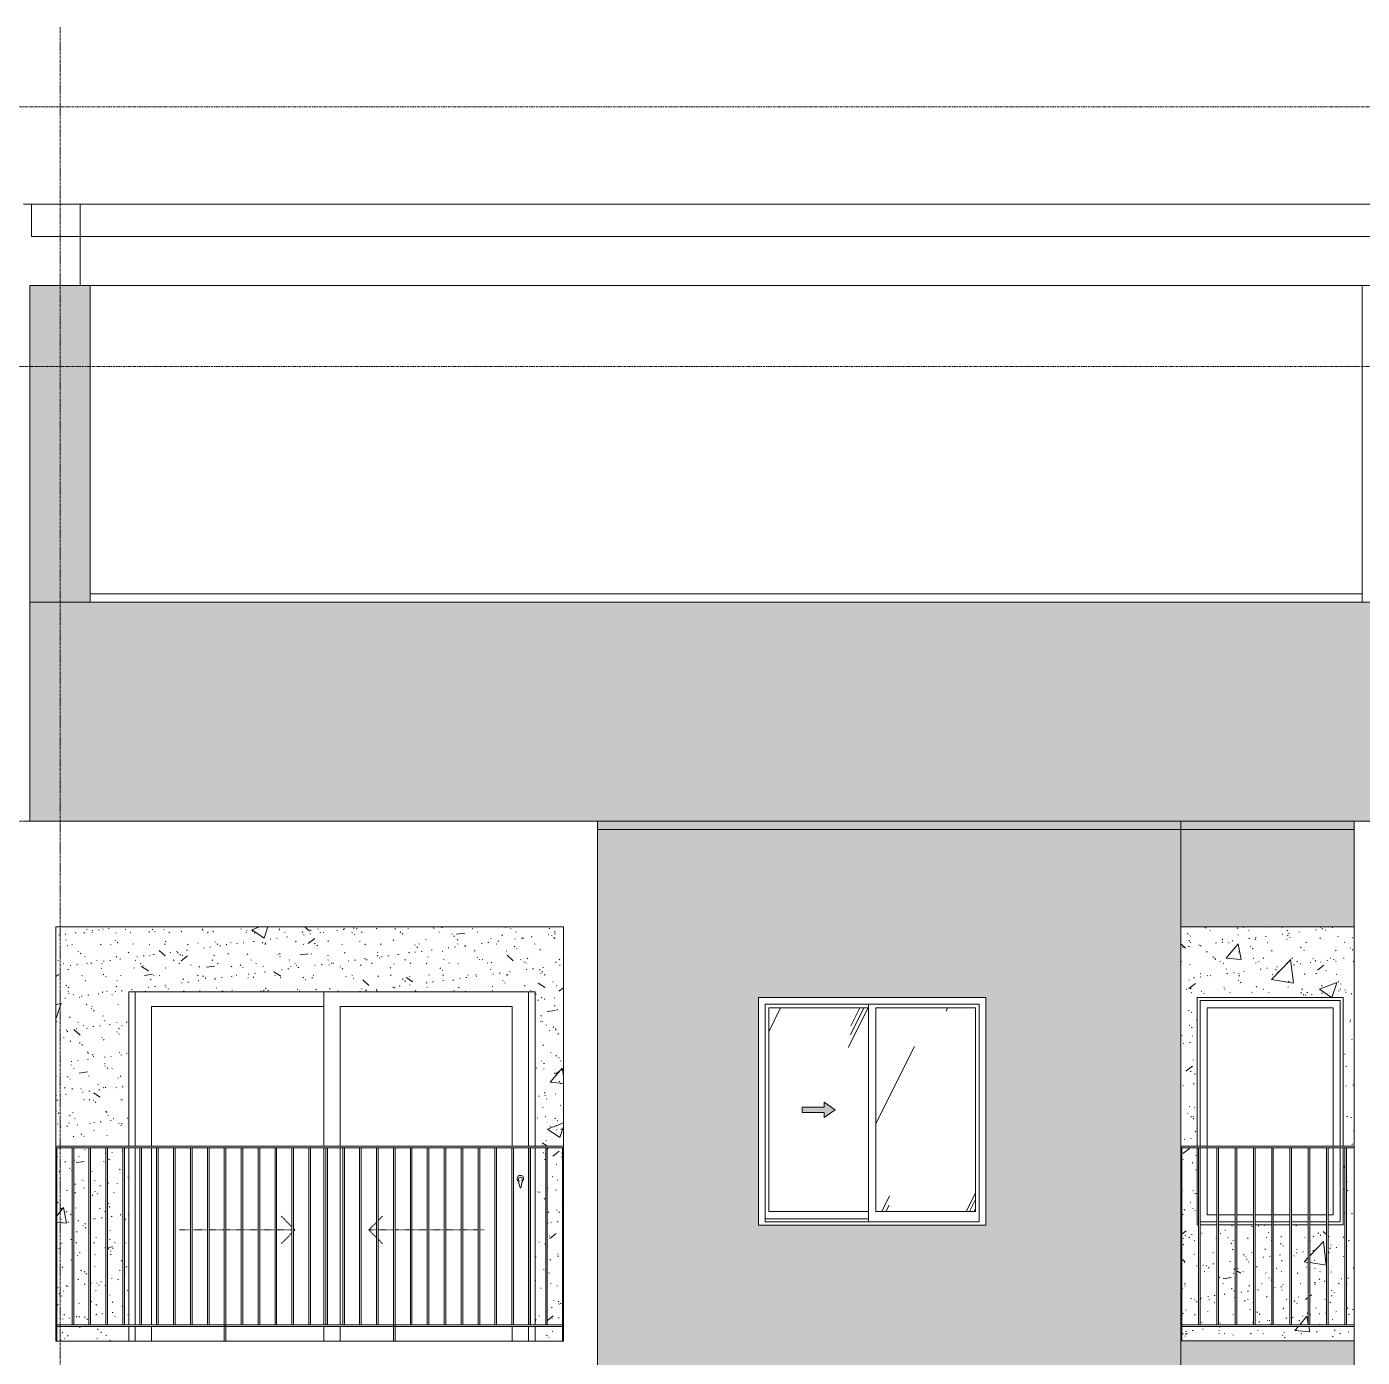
# Model space of a CAD drawing. Header units: millimetres. Extents: x 1240 to 198004, y -7796 to 35300.
# Drawn here: x 53332 to 61552, y 26100 to 34292 of the extents above; entities that cross this region are included whole.
import ezdxf

# ---------------------------------------------------------------- set-up
doc = ezdxf.new("R2010")
doc.units = ezdxf.units.MM
for name, pattern in [('1 NÉT CALL OUT', [6, 3, -3]), ('Centre', [31.75, 6.35, -4.7625, 15.875, -4.7625]), ('Dash', [6, 3, -3]), ('Grid Line', [22.225, 12.7, -3.175, 3.175, -3.175])]:
    doc.linetypes.add(name, pattern=pattern)
for name, color, linetype, lineweight in [('0-1', 7, 'Continuous', 5), ('A-DETL-GENF', 92, 'Continuous', 9), ('A-DETL-GENF-2', 92, '1 NÉT CALL OUT', 9), ('A-DOOR', 31, 'Continuous', 9), ('A-DOOR-FRAM', 31, 'Continuous', 9), ('A-DOOR-HDLN', 31, 'Dash', 18), ('A-FLOR-2', 7, 'Continuous', 9), ('A-FLOR-HRAL', 11, 'Continuous', 9), ('A-FLOR-HRAL-1', 253, 'Continuous', 9), ('A-FLOR-LEVL-2', 51, 'Centre', 9), ('A-GLAZ', 151, 'Continuous', 9), ('A-GLAZ-1', 7, 'Continuous', 9), ('A-GLAZ-3', 7, '1 NÉT CALL OUT', 9), ('A-WALL', 113, 'Continuous', 9), ('A-WALL-PATT-2', 9, 'Continuous', 9), ('A-WALL-PATT-3', 111, 'Continuous', 5), ('A-WALL-PATT-4', 111, 'Continuous', 9), ('I-WALL', 2, 'Continuous', 9), ('I-WALL-1', 7, 'Continuous', 9), ('S-BEAM-3', 7, 'Continuous', 9), ('S-COLS-1', 7, 'Continuous', 9), ('S-GRID-1', 1, 'Grid Line', 9)]:
    doc.layers.add(name, color=color, linetype=linetype, lineweight=lineweight)
pattern_1 = [(50, (377.7, 0), (1093.104, -95.634), [114.3, -1257.3]), (355, (377.7, 0), (-211.457, 1146.34), [91.44, -1005.84]), (100.451, (468.8, -8), (881.656, 1050.7), [97.14, -1068.54]), (46.184, (377.7, 304.8), (1626.475, -252.257), [171.45, -1885.95]), (96.636, (513.3, 283.8), (1424.416, 1484.565), [145.71, -1602.81]), (351.184, (377.7, 304.8), (1424.43, 1484.55), [137.16, -1508.76]), (21, (530.1, 228.6), (909.686, -613.591), [114.3, -1257.3]), (326, (530.1, 228.6), (370.812, 1105.129), [91.44, -1005.84]), (71.451, (606, 177.5), (1280.503, 491.528), [97.14, -1068.54]), (37.5, (377.74, 0), (18.5313, 507.3303), [50.292, -943.356, 50.292, -970.788, -1009.65]), (37.5, (377.74, 0), (18.5313, 507.3303), [-2014.728, 50.292, -959.358]), (7.5, (377.74, 0), (400.9178, 601.0836), [50.292, -531.876, 50.292, -920.496, -384.81]), (7.5, (377.74, 0), (400.9178, 601.0836), [-1552.956, 50.292, -334.518]), (327.5, (37.9, 0), (813.5452, -34.3737), [50.292, -330.708, 50.292, -1138.428, -1577.34]), (327.5, (37.9, 0), (813.5452, -34.3737), [-1569.72, 50.292, -1527.048]), (317.5, (-114.5, 0), (888.7755, 152.56), [50.292, -445.008, 50.292, -739.14, -1120.14]), (317.5, (-114.5, 0), (888.7755, 152.56), [-1284.732, 50.292, -1069.848])]
pattern_2 = [(37.5, (377.74, 0), (-4.79953, 146.8239), [5.029, -110.795, 5.029, -124.511, -123.825]), (37.5, (377.74, 0), (-4.79953, 146.8239), [-245.364, 5.029, -118.796]), (7.5, (377.74, 0), (134.85743, 215.0472), [5.029, -57.455, 5.029, -99.365, -40.005]), (7.5, (377.74, 0), (134.85743, 215.0472), [-166.878, 5.029, -34.976]), (327.5, (284.02, 0), (237.29776, 0.4316), [5.029, -33.071, 5.029, -132.131, -179.07]), (327.5, (284.02, 0), (237.29776, 0.4316), [-175.26, 5.029, -174.041]), (317.5, (284.02, 0), (229.06706, 66.8792), [5.029, -14.021, 5.029, -84.887, -102.87]), (317.5, (284.02, 0), (229.06706, 66.8792), [-108.966, 5.029, -97.841])]
pattern_3 = [(63.435, (2168, 104.33), (-0.001, 1524.001), [532.463, -2875.304]), (63.435, (644, 104.33), (-0.0014, 1524.001), [532.463, -2875.304]), (63.435, (2897.55, 398.8), (-0.001, 1524.001), [532.463, -2875.304]), (63.435, (1373.55, 398.8), (-0.001, 1524.001), [532.463, -2875.304]), (63.435, (2787.1, 294.83), (-0.001, 1524.001), [532.463, -2875.304]), (63.435, (1263.1, 294.83), (-0.0014, 1524.001), [532.463, -2875.304]), (63.435, (2674.6, 890.1), (-0.001, 1524.001), [258.802, -3148.965]), (63.435, (1150.6, 890.1), (-0.001, 1524.001), [258.802, -3148.965]), (63.435, (2600.96, 797.95), (-0.001, 1524.001), [532.463, -2875.304]), (63.435, (1076.96, 797.95), (-0.001, 1524.001), [532.463, -2875.304]), (63.435, (2613.95, 864.1), (-0.001, 1524.001), [532.463, -2875.304]), (63.435, (1089.95, 864.1), (-0.001, 1524.001), [532.463, -2875.304]), (63.435, (1999.1, 573.94), (-0.001, 1524.001), [532.463, -2875.304]), (63.435, (475.1, 573.94), (-0.0014, 1524.001), [532.463, -2875.304]), (63.435, (2012.1, 651.9), (-0.001, 1524.001), [532.463, -2875.304]), (63.435, (488.1, 651.9), (-0.0014, 1524.001), [532.463, -2875.304]), (63.435, (2015.6, 708.1), (-0.001, 1524.001), [532.463, -2875.304]), (63.435, (491.6, 708.1), (-0.0014, 1524.001), [532.463, -2875.304])]

# ---------------------------------------------------------------- blocks, each defined once
blk = doc.blocks.new('NCV_TKTC_KET CAU_rvt-1-TKCS_MẶT ĐỨNG NỘI KHU 1')
at = {"layer": 'A-FLOR-2'}
for p, q in [((53361.9, 33200), (53361.9, 33000)), ((53361.9, 33200), (69761.8, 33200)), ((69761.8, 33000), (53361.9, 33000))]:
    blk.add_line(p, q, dxfattribs=at)
at = {"layer": 'S-BEAM-3'}
for p, q in [((53661.9, 33200), (61561.9, 33200)), ((53661.9, 33200), (53661.9, 32700)), ((53721.9, 32700), (61551.9, 32700))]:
    blk.add_line(p, q, dxfattribs=at)
at = {"layer": 'S-COLS-1'}
for p, q in [((53661.9, 33200), (53311.9, 33200)), ((53661.9, 32700), (53661.9, 33200))]:
    blk.add_line(p, q, dxfattribs=at)
blk = doc.blocks.new('M_Fixed - 900 x 1400-901191-TKCS_MẶT ĐỨNG NỘI KHU 1')
at = {"layer": 'A-GLAZ-1'}
for p, q in [((68756, 7896), (69618, 7896)), ((68756, 7000), (68756, 7896)), ((69618, 7896), (69618, 7000)), ((68800, 7852), (69574, 7852)), ((68800, 7000), (68800, 7852)), ((69574, 7852), (69574, 7000)), ((68800, 6578), (68800, 6990)), ((69574, 6990), (69574, 6578)), ((69618, 6990), (69618, 6534)), ((68859, 6578), (68800, 6578)), ((68971.5, 6578), (68869, 6578)), ((69084, 6578), (68981.5, 6578)), ((69196.5, 6578), (69094, 6578)), ((69309, 6578), (69206.5, 6578)), ((69421.5, 6578), (69319, 6578)), ((69534, 6578), (69431.5, 6578)), ((69574, 6578), (69544, 6578)), ((68859, 6534), (68756.5, 6534)), ((68971.5, 6534), (68869, 6534)), ((69084, 6534), (68981.5, 6534)), ((69196.5, 6534), (69094, 6534)), ((69309, 6534), (69206.5, 6534)), ((69421.5, 6534), (69319, 6534)), ((69534, 6534), (69431.5, 6534)), ((69618, 6534), (69544, 6534))]:
    blk.add_line(p, q, dxfattribs=at)
blk = doc.blocks.new('Railing - 10mm-901206-TKCS_MẶT ĐỨNG NỘI KHU 1')
at = {"layer": 'A-FLOR-HRAL-1'}
for p, q in [((68746.5, 5900), (68746.5, 6990)), ((68756.5, 5900), (68756.5, 6990))]:
    blk.add_line(p, q, dxfattribs=at)
blk = doc.blocks.new('Railing - 50 x 10mm-V11-TKCS_MẶT ĐỨNG NỘI KHU 1')
at = {"layer": 'A-FLOR-HRAL-1'}
for p in [(60434.9, 6990), (60441.9, 5801.2)]:
    blk.add_line(p, (60441.9, 6990), dxfattribs=at)
blk = doc.blocks.new('Railing - Railing-V156-TKCS_MẶT ĐỨNG NỘI KHU 1')
at = {"layer": 'A-FLOR-HRAL-1'}
for p, q in [((60436.9, 12690), (60436.9, 12700)), ((60436.9, 12700), (61501.9, 12700)), ((61501.9, 12690), (60436.9, 12690))]:
    blk.add_line(p, q, dxfattribs=at)
for name, p in [('Railing - 50 x 10mm-V11-TKCS_MẶT ĐỨNG NỘI KHU 1', (0, 6800)), ('Railing - 10mm-901206-TKCS_MẶT ĐỨNG NỘI KHU 1', (-8202.1, 6800)), ('Railing - 10mm-901206-TKCS_MẶT ĐỨNG NỘI KHU 1', (-8089.6, 6800)), ('Railing - 10mm-901206-TKCS_MẶT ĐỨNG NỘI KHU 1', (-7977.1, 6800)), ('Railing - 10mm-901206-TKCS_MẶT ĐỨNG NỘI KHU 1', (-7864.6, 6800)), ('Railing - 10mm-901206-TKCS_MẶT ĐỨNG NỘI KHU 1', (-7752.1, 6800)), ('Railing - 10mm-901206-TKCS_MẶT ĐỨNG NỘI KHU 1', (-7639.6, 6800)), ('Railing - 10mm-901206-TKCS_MẶT ĐỨNG NỘI KHU 1', (-7527.1, 6800)), ('Railing - 10mm-901206-TKCS_MẶT ĐỨNG NỘI KHU 1', (-7414.6, 6800)), ('Railing - 10mm-901206-TKCS_MẶT ĐỨNG NỘI KHU 1', (-7302.1, 6800))]:
    blk.add_blockref(name, p)
blk = doc.blocks.new('Top Rail Type - Top Rail_Internal_-883276-TKCS_MẶT ĐỨNG NỘI KHU 1')
at = {"layer": 'A-FLOR-HRAL-1'}
for p, q in [((60436.9, 6990), (60436.9, 7000)), ((61501.9, 7000), (60436.9, 7000)), ((60436.9, 6990), (61501.9, 6990))]:
    blk.add_line(p, q, dxfattribs=at)
blk = doc.blocks.new('NCV_TKTC_TANG 6 - 8_rvt-2-TKCS_MẶT ĐỨNG NỘI KHU 1')
at = {"layer": 'A-WALL-PATT-2'}
h = blk.add_hatch(dxfattribs=at)
h.set_pattern_fill('FP_5', color=256, style=0, pattern_type=2)
h.set_pattern_definition(pattern_1)
h.paths.add_polyline_path([(56609.6, 26200), (56630.3, 26200), (56630.3, 26290), (56460.3, 26290), (56460.3, 26200)])
h.paths.add_polyline_path([(53960.3, 26200), (53960.3, 26290), (53516.9, 26290), (53516.9, 26200), (53567.6, 26200)])
h.paths.add_polyline_path([(53829.3, 26300), (53923.4, 26300), (53923.4, 27390), (53829.3, 27390), (53829.3, 26376.1)])
h.paths.add_polyline_path([(53933.4, 26300), (53960.3, 26300), (53960.3, 27390), (53933.4, 27390), (53933.4, 26376.1)])
h.paths.add_polyline_path([(56536.2, 26300), (56630.3, 26300), (56630.3, 27390), (56536.2, 27390), (56536.2, 26376.1)])
h.paths.add_polyline_path([(56526.2, 26300), (56526.2, 27390), (56460.3, 27390), (56460.3, 26300)])
h.paths.add_polyline_path([(53725.2, 26300), (53819.3, 26300), (53819.3, 27390), (53725.2, 27390), (53725.2, 26376.1)])
h.paths.add_polyline_path([(53715.2, 26300), (53715.2, 27390), (53621, 27390), (53621, 26300)])
h.paths.add_polyline_path([(53611, 26300), (53611, 27390), (53516.9, 27390), (53516.9, 26300), (53585.9, 26300)])
h.paths.add_polyline_path([(56530.2, 27400), (56635.3, 27400), (56635.3, 28750), (53511.9, 28750), (53511.9, 27400), (53960.3, 27400), (53960.3, 28350), (56460.3, 28350), (56460.3, 27400), (56526.3, 27400)])
h = blk.add_hatch(dxfattribs=at)
h.set_pattern_fill('FP_4', color=256, style=0, pattern_type=2)
h.set_pattern_definition(pattern_2)
h.paths.add_polyline_path([(56609.6, 26200), (56630.3, 26200), (56630.3, 26290), (56460.3, 26290), (56460.3, 26200)])
h.paths.add_polyline_path([(53960.3, 26200), (53960.3, 26290), (53516.9, 26290), (53516.9, 26200), (53567.6, 26200)])
h.paths.add_polyline_path([(53829.3, 26300), (53923.4, 26300), (53923.4, 27390), (53829.3, 27390), (53829.3, 26376.1)])
h.paths.add_polyline_path([(53933.4, 26300), (53960.3, 26300), (53960.3, 27390), (53933.4, 27390), (53933.4, 26376.1)])
h.paths.add_polyline_path([(56536.2, 26300), (56630.3, 26300), (56630.3, 27390), (56536.2, 27390), (56536.2, 26376.1)])
h.paths.add_polyline_path([(56526.2, 26300), (56526.2, 27390), (56460.3, 27390), (56460.3, 26300)])
h.paths.add_polyline_path([(53725.2, 26300), (53819.3, 26300), (53819.3, 27390), (53725.2, 27390), (53725.2, 26376.1)])
h.paths.add_polyline_path([(53715.2, 26300), (53715.2, 27390), (53621, 27390), (53621, 26300)])
h.paths.add_polyline_path([(53611, 26300), (53611, 27390), (53516.9, 27390), (53516.9, 26300), (53585.9, 26300)])
h.paths.add_polyline_path([(56530.2, 27400), (56635.3, 27400), (56635.3, 28750), (53511.9, 28750), (53511.9, 27400), (53960.3, 27400), (53960.3, 28350), (56460.3, 28350), (56460.3, 27400), (56526.3, 27400)])
h = blk.add_hatch(dxfattribs=at)
h.set_pattern_fill('FP_5', color=256, style=0, pattern_type=2)
h.set_pattern_definition(pattern_1)
h.paths.add_polyline_path([(60441.9, 26201.2), (61501.9, 26201.2), (61501.9, 26290), (60441.9, 26290)])
h.paths.add_polyline_path([(60656.9, 26300), (60656.9, 26915), (60554.4, 26915), (60554.4, 26300), (60621.7, 26300)])
h.paths.add_polyline_path([(60666.9, 26300), (60769.4, 26300), (60769.4, 26915), (60666.9, 26915), (60666.9, 26376.1)])
h.paths.add_polyline_path([(60779.4, 26300), (60881.9, 26300), (60881.9, 26915), (60779.4, 26915), (60779.4, 26376.1)])
h.paths.add_polyline_path([(60891.9, 26300), (60994.4, 26300), (60994.4, 26915), (60891.9, 26915), (60891.9, 26376.1)])
h.paths.add_polyline_path([(61004.4, 26300), (61106.9, 26300), (61106.9, 26915), (61004.4, 26915), (61004.4, 26376.1)])
h.paths.add_polyline_path([(61116.9, 26300), (61219.4, 26300), (61219.4, 26915), (61116.9, 26915), (61116.9, 26376.1)])
h.paths.add_polyline_path([(61229.4, 26300), (61331.9, 26300), (61331.9, 26915), (61229.4, 26915), (61229.4, 26301.3)])
h.paths.add_polyline_path([(60544.4, 26300), (60544.4, 26915), (60534.9, 26915), (60534.9, 27390), (60441.9, 27390), (60441.9, 26300)])
h.paths.add_polyline_path([(61454.4, 26300), (61501.9, 26300), (61501.9, 27390), (61454.4, 27390), (61454.4, 26376.1)])
h.paths.add_polyline_path([(61444.4, 26300), (61444.4, 27390), (61434.9, 27390), (61434.9, 26915), (61341.9, 26915), (61341.9, 26300)])
h.paths.add_polyline_path([(60436.9, 27390), (60436.9, 27400), (60534.9, 27400), (60534.9, 28315), (61434.9, 28315), (61434.9, 27400), (61501.9, 27400), (61501.9, 28750), (60434.9, 28750), (60434.9, 27390)])
h = blk.add_hatch(dxfattribs=at)
h.set_pattern_fill('FP_4', color=256, style=0, pattern_type=2)
h.set_pattern_definition(pattern_2)
h.paths.add_polyline_path([(60441.9, 26201.2), (61501.9, 26201.2), (61501.9, 26290), (60441.9, 26290)])
h.paths.add_polyline_path([(60656.9, 26300), (60656.9, 26915), (60554.4, 26915), (60554.4, 26300), (60621.7, 26300)])
h.paths.add_polyline_path([(60666.9, 26300), (60769.4, 26300), (60769.4, 26915), (60666.9, 26915), (60666.9, 26376.1)])
h.paths.add_polyline_path([(60779.4, 26300), (60881.9, 26300), (60881.9, 26915), (60779.4, 26915), (60779.4, 26376.1)])
h.paths.add_polyline_path([(60891.9, 26300), (60994.4, 26300), (60994.4, 26915), (60891.9, 26915), (60891.9, 26376.1)])
h.paths.add_polyline_path([(61004.4, 26300), (61106.9, 26300), (61106.9, 26915), (61004.4, 26915), (61004.4, 26376.1)])
h.paths.add_polyline_path([(61116.9, 26300), (61219.4, 26300), (61219.4, 26915), (61116.9, 26915), (61116.9, 26376.1)])
h.paths.add_polyline_path([(61229.4, 26300), (61331.9, 26300), (61331.9, 26915), (61229.4, 26915), (61229.4, 26301.3)])
h.paths.add_polyline_path([(60544.4, 26300), (60544.4, 26915), (60534.9, 26915), (60534.9, 27390), (60441.9, 27390), (60441.9, 26300)])
h.paths.add_polyline_path([(61454.4, 26300), (61501.9, 26300), (61501.9, 27390), (61454.4, 27390), (61454.4, 26376.1)])
h.paths.add_polyline_path([(61444.4, 26300), (61444.4, 27390), (61434.9, 27390), (61434.9, 26915), (61341.9, 26915), (61341.9, 26300)])
h.paths.add_polyline_path([(60436.9, 27390), (60436.9, 27400), (60534.9, 27400), (60534.9, 28315), (61434.9, 28315), (61434.9, 27400), (61501.9, 27400), (61501.9, 28750), (60434.9, 28750), (60434.9, 27390)])
at = {"layer": 'I-WALL-1'}
for p, q in [((53960.3, 27400), (53960.3, 28350)), ((53960.3, 28350), (56460.3, 28350)), ((56460.3, 28350), (56460.3, 27400)), ((60534.9, 27400), (60534.9, 28315)), ((60534.9, 28315), (61434.9, 28315)), ((61434.9, 28315), (61434.9, 27400)), ((53960.3, 26300), (53960.3, 27390)), ((56460.3, 27390), (56460.3, 26300)), ((60534.9, 26915), (60534.9, 27390)), ((61434.9, 27390), (61434.9, 26915)), ((60544.4, 26915), (60534.9, 26915)), ((60656.9, 26915), (60554.4, 26915)), ((60769.4, 26915), (60666.9, 26915)), ((60881.9, 26915), (60779.4, 26915)), ((60994.4, 26915), (60891.9, 26915)), ((61106.9, 26915), (61004.4, 26915)), ((61219.4, 26915), (61116.9, 26915)), ((61331.9, 26915), (61229.4, 26915)), ((61434.9, 26915), (61341.9, 26915)), ((53960.3, 26200), (53960.3, 26290)), ((56460.3, 26290), (56460.3, 26200))]:
    blk.add_line(p, q, dxfattribs=at)
at = {"layer": 'A-FLOR-HRAL'}
for name, p in [('Railing - Railing-V156-TKCS_MẶT ĐỨNG NỘI KHU 1', (0, 13600)), ('Top Rail Type - Top Rail_Internal_-883276-TKCS_MẶT ĐỨNG NỘI KHU 1', (0, 20400))]:
    blk.add_blockref(name, p, dxfattribs=at)
at = {"layer": 'A-GLAZ'}
blk.add_blockref('M_Fixed - 900 x 1400-901191-TKCS_MẶT ĐỨNG NỘI KHU 1', (-8202.1, 20400), dxfattribs=at)
blk = doc.blocks.new('1_FAMILY RVT - W01-WxH 1400x1400xmm-V249-TKCS_MẶT ĐỨNG NỘI KHU 1')
at = {"layer": 'A-DETL-GENF-2'}
blk.add_hatch(color=256, dxfattribs=at).paths.add_polyline_path([(58239.8, 27576.5), (58307.5, 27623.9), (58239.8, 27671.4), (58239.8, 27640.9), (58104.3, 27640.9), (58104.3, 27607), (58239.8, 27607)])
at = {"layer": 'A-GLAZ'}
h = blk.add_hatch(dxfattribs=at)
h.set_pattern_fill('FP_7', color=256, style=0, pattern_type=2)
h.set_pattern_definition(pattern_3)
h.paths.add_polyline_path([(57898.8, 26997), (58513.1, 26997), (58513.1, 28250.9), (57898.8, 28250.9), (57898.8, 27611.2)])
h.paths.add_polyline_path([(58239.8, 27576.5), (58239.8, 27607), (58104.3, 27607), (58104.3, 27640.9), (58239.8, 27640.9), (58239.8, 27671.4), (58307.5, 27623.9), (58283.4, 27607)])
h = blk.add_hatch(dxfattribs=at)
h.set_pattern_fill('FP_7', color=256, style=0, pattern_type=2)
h.set_pattern_definition(pattern_3)
h.paths.add_polyline_path([(58557.5, 26997), (59171.8, 26997), (59171.8, 28250.9), (58557.5, 28250.9), (58557.5, 27874.5)])
at = {"layer": 'A-DETL-GENF'}
for p, q in [((58104.3, 27640.9), (58104.3, 27607)), ((58104.3, 27640.9), (58239.8, 27640.9)), ((58239.8, 27640.9), (58104.3, 27640.9)), ((58104.3, 27640.9), (58104.3, 27607)), ((58239.8, 27671.4), (58239.8, 27640.9)), ((58307.5, 27623.9), (58239.8, 27671.4)), ((58307.5, 27623.9), (58239.8, 27671.4)), ((58239.8, 27671.4), (58239.8, 27640.9)), ((58307.5, 27623.9), (58239.8, 27576.5)), ((58239.8, 27576.5), (58307.5, 27623.9)), ((58104.3, 27607), (58239.8, 27607)), ((58104.3, 27607), (58239.8, 27607)), ((58239.8, 27607), (58239.8, 27576.5)), ((58239.8, 27607), (58239.8, 27576.5))]:
    blk.add_line(p, q, dxfattribs=at)
at = {"layer": 'A-GLAZ'}
for p, q in [((59235.3, 28314.4), (57835.3, 28314.4)), ((57835.3, 28314.4), (57835.3, 26914.4)), ((59235.3, 28314.4), (59235.3, 26914.4)), ((57876.2, 28273.5), (59194.4, 28273.5)), ((57876.2, 26933.5), (57876.2, 28273.5)), ((57898.8, 28250.9), (57898.8, 26997)), ((58513.1, 28250.9), (57898.8, 28250.9)), ((58513.1, 28273.5), (58513.1, 26933.5)), ((58557.5, 26997), (58557.5, 28250.9)), ((58557.5, 28250.9), (59171.8, 28250.9)), ((59171.8, 28250.9), (59171.8, 26997)), ((59194.4, 26933.5), (59194.4, 28273.5)), ((57898.8, 26997), (58513.1, 26997)), ((59171.8, 26997), (58557.5, 26997)), ((59235.3, 26914.4), (57835.3, 26914.4)), ((58513.1, 26952.5), (57876.2, 26952.5)), ((58513.1, 26952.5), (57876.2, 26952.5)), ((59194.4, 26933.5), (57876.2, 26933.5))]:
    blk.add_line(p, q, dxfattribs=at)
blk = doc.blocks.new('DEG_02-DEG_03 - DEG_02-2500x2400mm-CỬA ĐI 02 CÁNH TRƯỢT-625766-TKCS_MẶT ĐỨNG NỘI KHU 1')
at = {"layer": 'A-DOOR'}
for p, q in [((55160.3, 10400), (55160.3, 11350)), ((56420.3, 11350), (56420.3, 10400)), ((54100.3, 11260), (54100.3, 10400)), ((54100.3, 11260), (55160.3, 11260)), ((55260.3, 11260), (55260.3, 10400)), ((55260.3, 11260), (56320.3, 11260)), ((56320.3, 10400), (56320.3, 11260)), ((54100.3, 10390), (54100.3, 9300)), ((55160.3, 9300), (55160.3, 10390)), ((55260.3, 10390), (55260.3, 9300)), ((56420.3, 10390), (56420.3, 9300)), ((54100.3, 9290), (54100.3, 9200)), ((55160.3, 9200), (55160.3, 9290)), ((55260.3, 9290), (55260.3, 9200)), ((56320.3, 9200), (56320.3, 9290)), ((56420.3, 9290), (56420.3, 9200))]:
    blk.add_line(p, q, dxfattribs=at)
at = {"layer": 'A-DOOR', "flags": 128}
blk.add_lwpolyline([(56371.8, 10208.7), (56371.8, 10208.7), (56371.8, 10208.7), (56371.8, 10208.7), (56371.8, 10208.7), (56371.8, 10208.7), (56371.8, 10208.7), (56371.7, 10208.7), (56371.7, 10208.7), (56371.7, 10208.7), (56371.7, 10208.7), (56371.6, 10208.7), (56371.6, 10208.7), (56371.6, 10208.7), (56371.5, 10208.7), (56371.5, 10208.7), (56371.5, 10208.7), (56371.4, 10208.7), (56371.4, 10208.7), (56371.4, 10208.7), (56371.3, 10208.7), (56371.3, 10208.7), (56371.2, 10208.7), (56371.2, 10208.7), (56371.1, 10208.7), (56371.1, 10208.7), (56371, 10208.7), (56371, 10208.7), (56370.9, 10208.7), (56370.9, 10208.7), (56370.8, 10208.7), (56370.7, 10208.7), (56370.7, 10208.7), (56370.6, 10208.7), (56370.6, 10208.7), (56370.5, 10208.7), (56370.4, 10208.7), (56370.4, 10208.7), (56370.3, 10208.7), (56370.3, 10208.7), (56370.2, 10208.7), (56370.1, 10208.7), (56370.1, 10208.7), (56370, 10208.7), (56370, 10208.7), (56369.9, 10208.7), (56369.9, 10208.7), (56369.8, 10208.7), (56369.7, 10208.7), (56369.7, 10208.7), (56369.6, 10208.7), (56369.6, 10208.7), (56369.5, 10208.7), (56369.5, 10208.7), (56369.4, 10208.7), (56369.4, 10208.7), (56369.3, 10208.7), (56369.3, 10208.7), (56369.2, 10208.7), (56369.2, 10208.7), (56369.2, 10208.7), (56369.1, 10208.7), (56369.1, 10208.7), (56369.1, 10208.7), (56369, 10208.7), (56369, 10208.7), (56369, 10208.7), (56368.9, 10208.7), (56368.9, 10208.7), (56368.9, 10208.7), (56368.9, 10208.7), (56368.9, 10208.7), (56368.8, 10208.7), (56368.8, 10208.7), (56368.8, 10208.7), (56368.8, 10208.7), (56368.8, 10208.7)], dxfattribs=at)
at = {"layer": 'A-DOOR'}
for centre, radius, start, end in [((56370.3, 10200), 20, 0, 180), ((56370.3, 10200), 20, 180, 240), ((56368.8, 10199.2), 9.45, 90, 180), ((56524.1, 10199.2), 164.8, 180, 199.13397), ((56371.8, 10199.2), 9.45, 0, 90), ((56216.5, 10199.2), 164.8, 340.86603, 0), ((56370.3, 10200), 20, 300, 0), ((56370.7, 10146), 2.34, 199.13397, 261.03098), ((56369.9, 10146), 2.34, 278.96902, 340.86603)]:
    blk.add_arc(centre, radius, start, end, dxfattribs=at)
at = {"layer": 'A-DOOR-FRAM'}
for p, q in [((54000.3, 10400), (54000.3, 11350)), ((56420.3, 10400), (56420.3, 11350)), ((54000.3, 9300), (54000.3, 10390)), ((56420.3, 9300), (56420.3, 10390)), ((54000.3, 9200), (54000.3, 9290)), ((56420.3, 9200), (56420.3, 9290))]:
    blk.add_line(p, q, dxfattribs=at)
at = {"layer": 'A-DOOR-HDLN'}
for p, q in [((54964.5, 9902.8), (54898.2, 9969.1)), ((55495.1, 9941.7), (55522.4, 9969.1)), ((54273.1, 9884.2), (54339.8, 9884.2)), ((54349.8, 9884.2), (54443.9, 9884.2)), ((54453.9, 9884.2), (54548.1, 9884.2)), ((54558.1, 9884.2), (54652.2, 9884.2)), ((54662.2, 9884.2), (54756.3, 9884.2)), ((54766.3, 9884.2), (54860.4, 9884.2)), ((54870.4, 9884.2), (54964.5, 9884.2)), ((54964.5, 9865.7), (54898.2, 9799.4)), ((54983.1, 9884.2), (54974.5, 9892.8)), ((54983.1, 9884.2), (54974.5, 9875.7)), ((54974.5, 9884.2), (54983.1, 9884.2)), ((55437.6, 9884.2), (55485.1, 9931.7)), ((55437.6, 9884.2), (55485.1, 9836.7)), ((55485.1, 9884.2), (55437.6, 9884.2)), ((55589.2, 9884.2), (55495.1, 9884.2)), ((55693.3, 9884.2), (55599.2, 9884.2)), ((55797.4, 9884.2), (55703.3, 9884.2)), ((55901.5, 9884.2), (55807.4, 9884.2)), ((56005.6, 9884.2), (55911.5, 9884.2)), ((56109.7, 9884.2), (56015.6, 9884.2)), ((56147.6, 9884.2), (56119.7, 9884.2)), ((55495.1, 9826.7), (55522.4, 9799.4))]:
    blk.add_line(p, q, dxfattribs=at)
blk = doc.blocks.new('Railing - 10mm-1251313-TKCS_MẶT ĐỨNG NỘI KHU 1')
at = {"layer": 'A-FLOR-HRAL'}
for p, q in [((61811, 5900), (61811, 6990)), ((61821, 6990), (61821, 5900))]:
    blk.add_line(p, q, dxfattribs=at)
blk = doc.blocks.new('Railing - 50 x 10mm-1251315-TKCS_MẶT ĐỨNG NỘI KHU 1')
at = {"layer": 'A-FLOR-HRAL'}
for p, q in [((62758.1, 6990), (62748.1, 6990)), ((62748.1, 5800), (62748.1, 6990)), ((62758.1, 6990), (62758.1, 5800))]:
    blk.add_line(p, q, dxfattribs=at)
blk = doc.blocks.new('Railing - 50 x 10mm-1251311-TKCS_MẶT ĐỨNG NỘI KHU 1')
at = {"layer": 'A-FLOR-HRAL'}
for q in [(61711.9, 6990), (61716.9, 5800)]:
    blk.add_line((61716.9, 6990), q, dxfattribs=at)
blk = doc.blocks.new('Railing - 50 x 10mm-V221-TKCS_MẶT ĐỨNG NỘI KHU 1')
at = {"layer": 'A-FLOR-HRAL'}
for p in [(64835.3, 20590), (64830.3, 19399.7)]:
    blk.add_line(p, (64830.3, 20590), dxfattribs=at)
blk = doc.blocks.new('Railing - Railing-3828165-TKCS_MẶT ĐỨNG NỘI KHU 1')
at = {"layer": 'A-FLOR-HRAL'}
for p, q in [((53511.9, 26300), (56635.3, 26300)), ((53511.9, 26290), (56635.3, 26290))]:
    blk.add_line(p, q, dxfattribs=at)
for name, p in [('Railing - 50 x 10mm-1251311-TKCS_MẶT ĐỨNG NỘI KHU 1', (-8200, 20400)), ('Railing - 10mm-1251313-TKCS_MẶT ĐỨNG NỘI KHU 1', (-8200, 20400)), ('Railing - 10mm-1251313-TKCS_MẶT ĐỨNG NỘI KHU 1', (-8095.9, 20400)), ('Railing - 10mm-1251313-TKCS_MẶT ĐỨNG NỘI KHU 1', (-7991.8, 20400)), ('Railing - 10mm-1251313-TKCS_MẶT ĐỨNG NỘI KHU 1', (-7887.7, 20400)), ('Railing - 10mm-1251313-TKCS_MẶT ĐỨNG NỘI KHU 1', (-7783.6, 20400)), ('Railing - 10mm-1251313-TKCS_MẶT ĐỨNG NỘI KHU 1', (-7679.4, 20400)), ('Railing - 10mm-1251313-TKCS_MẶT ĐỨNG NỘI KHU 1', (-7575.3, 20400)), ('Railing - 10mm-1251313-TKCS_MẶT ĐỨNG NỘI KHU 1', (-7471.2, 20400)), ('Railing - 10mm-1251313-TKCS_MẶT ĐỨNG NỘI KHU 1', (-7367.1, 20400)), ('Railing - 50 x 10mm-1251315-TKCS_MẶT ĐỨNG NỘI KHU 1', (-8200, 20400)), ('Railing - 10mm-1251313-TKCS_MẶT ĐỨNG NỘI KHU 1', (-7158.9, 20400)), ('Railing - 10mm-1251313-TKCS_MẶT ĐỨNG NỘI KHU 1', (-7054.8, 20400)), ('Railing - 10mm-1251313-TKCS_MẶT ĐỨNG NỘI KHU 1', (-6950.7, 20400)), ('Railing - 10mm-1251313-TKCS_MẶT ĐỨNG NỘI KHU 1', (-6846.5, 20400)), ('Railing - 10mm-1251313-TKCS_MẶT ĐỨNG NỘI KHU 1', (-6742.4, 20400)), ('Railing - 10mm-1251313-TKCS_MẶT ĐỨNG NỘI KHU 1', (-6638.3, 20400)), ('Railing - 10mm-1251313-TKCS_MẶT ĐỨNG NỘI KHU 1', (-6534.2, 20400)), ('Railing - 10mm-1251313-TKCS_MẶT ĐỨNG NỘI KHU 1', (-6430.1, 20400)), ('Railing - 10mm-1251313-TKCS_MẶT ĐỨNG NỘI KHU 1', (-6326, 20400)), ('Railing - 50 x 10mm-1251315-TKCS_MẶT ĐỨNG NỘI KHU 1', (-7158.9, 20400)), ('Railing - 10mm-1251313-TKCS_MẶT ĐỨNG NỘI KHU 1', (-6117.8, 20400)), ('Railing - 10mm-1251313-TKCS_MẶT ĐỨNG NỘI KHU 1', (-6013.6, 20400)), ('Railing - 10mm-1251313-TKCS_MẶT ĐỨNG NỘI KHU 1', (-5909.5, 20400)), ('Railing - 10mm-1251313-TKCS_MẶT ĐỨNG NỘI KHU 1', (-5805.4, 20400)), ('Railing - 10mm-1251313-TKCS_MẶT ĐỨNG NỘI KHU 1', (-5701.3, 20400)), ('Railing - 10mm-1251313-TKCS_MẶT ĐỨNG NỘI KHU 1', (-5597.2, 20400)), ('Railing - 10mm-1251313-TKCS_MẶT ĐỨNG NỘI KHU 1', (-5493.1, 20400)), ('Railing - 10mm-1251313-TKCS_MẶT ĐỨNG NỘI KHU 1', (-5389, 20400)), ('Railing - 10mm-1251313-TKCS_MẶT ĐỨNG NỘI KHU 1', (-5284.9, 20400)), ('Railing - 50 x 10mm-V221-TKCS_MẶT ĐỨNG NỘI KHU 1', (-8200, 6800))]:
    blk.add_blockref(name, p)
blk = doc.blocks.new('Top Rail Type - Top Rail_Internal_-3828166-TKCS_MẶT ĐỨNG NỘI KHU 1')
at = {"layer": 'A-FLOR-HRAL'}
for p, q in [((56635.3, 27400), (53511.9, 27400)), ((53511.9, 27390), (56635.3, 27390))]:
    blk.add_line(p, q, dxfattribs=at)

msp = doc.modelspace()

# ---------------------------------------------------------------- hatches: boundary and pattern name
at = {"layer": 'A-WALL-PATT-3'}
for points in [[(53351.9, 30750), (53711.9, 30750), (53711.9, 32700), (53351.9, 32700), (53351.9, 31406.2)], [(53721.9, 30750), (53721.9, 32700), (53711.9, 32700), (53711.9, 30750)], [(61501.9, 29350), (61501.9, 29400), (65045.3, 29400), (65045.3, 29350), (69751.9, 29350), (69751.9, 30750), (53351.9, 30750), (53351.9, 29400), (56845.3, 29400), (56845.3, 29350), (59330, 29350)]]:
    msp.add_hatch(color=256, dxfattribs=at).paths.add_polyline_path(points)
at = {"layer": 'A-WALL-PATT-4'}
h = msp.add_hatch(color=256, dxfattribs=at)
h.paths.add_polyline_path([(58038.3, 26000), (60434.9, 26000), (60434.9, 29400), (56845.3, 29400), (56845.3, 26000)])
h.paths.add_polyline_path([(59194.4, 26914.4), (57835.3, 26914.4), (57835.3, 28314.4), (59235.3, 28314.4), (59235.3, 26914.4)])
for points in [[(60434.9, 28750), (61501.9, 28750), (61501.9, 29400), (60434.9, 29400), (60434.9, 28891.1)], [(61501.9, 26000), (61501.9, 26201.2), (60434.9, 26201.2), (60434.9, 26000), (60621.7, 26000)]]:
    msp.add_hatch(color=256, dxfattribs=at).paths.add_polyline_path(points)

# ---------------------------------------------------------------- linework, layer by layer
at = {"layer": 'A-FLOR-LEVL-2'}
for p, q in [((1240.2, 33800), (91585, 33800)), ((1240.2, 32200), (91585, 32200)), ((1240.2, 29400), (91585, 29400))]:
    msp.add_line(p, q, dxfattribs=at)
at = {"layer": 'A-WALL'}
for p, q in [((53721.9, 32700), (53351.9, 32700)), ((53351.9, 32700), (53351.9, 30750)), ((53721.9, 32700), (53721.9, 30750)), ((61921.9, 32700), (61551.9, 32700)), ((61551.9, 32700), (61551.9, 30750)), ((61551.9, 30800), (53721.9, 30800)), ((56835.3, 29400), (53311.9, 29400)), ((60434.9, 29400), (56835.3, 29400)), ((56845.3, 29400), (56845.3, 5600)), ((60434.9, 26000), (60434.9, 29400)), ((61501.9, 5600), (61501.9, 29400)), ((61501.9, 29400), (61511.9, 29400)), ((65035.3, 29400), (61511.9, 29400)), ((53511.9, 26200), (53511.9, 28750)), ((53511.9, 28750), (56635.3, 28750)), ((56635.3, 28750), (56635.3, 26200)), ((56635.3, 26200), (53511.9, 26200))]:
    msp.add_line(p, q, dxfattribs=at)
at = {"layer": 'I-WALL'}
for p, q in [((69751.9, 30750), (53351.9, 30750)), ((53351.9, 30750), (53351.9, 29400)), ((56845.3, 29350), (61501.9, 29350)), ((61501.9, 29400), (60434.9, 29400)), ((60434.9, 28750), (61501.9, 28750)), ((61501.9, 26201.2), (60434.9, 26201.2))]:
    msp.add_line(p, q, dxfattribs=at)
at = {"layer": 'S-GRID-1'}
for p, q in [((53536.9, 30542.5), (53536.9, 34292.5)), ((53536.9, -2695.9), (53536.9, 30542.5))]:
    msp.add_line(p, q, dxfattribs=at)

# ---------------------------------------------------------------- block references
at = {"layer": '0-1'}
for name in ['NCV_TKTC_KET CAU_rvt-1-TKCS_MẶT ĐỨNG NỘI KHU 1', 'NCV_TKTC_TANG 6 - 8_rvt-2-TKCS_MẶT ĐỨNG NỘI KHU 1']:
    msp.add_blockref(name, (0, 0), dxfattribs=at)
at = {"layer": 'A-DOOR'}
msp.add_blockref('DEG_02-DEG_03 - DEG_02-2500x2400mm-CỬA ĐI 02 CÁNH TRƯỢT-625766-TKCS_MẶT ĐỨNG NỘI KHU 1', (0, 17000), dxfattribs=at)
at = {"layer": 'A-FLOR-HRAL'}
for name in ['Top Rail Type - Top Rail_Internal_-3828166-TKCS_MẶT ĐỨNG NỘI KHU 1', 'Railing - Railing-3828165-TKCS_MẶT ĐỨNG NỘI KHU 1']:
    msp.add_blockref(name, (0, 0), dxfattribs=at)
at = {"layer": 'A-GLAZ-3'}
msp.add_blockref('1_FAMILY RVT - W01-WxH 1400x1400xmm-V249-TKCS_MẶT ĐỨNG NỘI KHU 1', (0, 0), dxfattribs=at)

doc.saveas('drawing.dxf')
